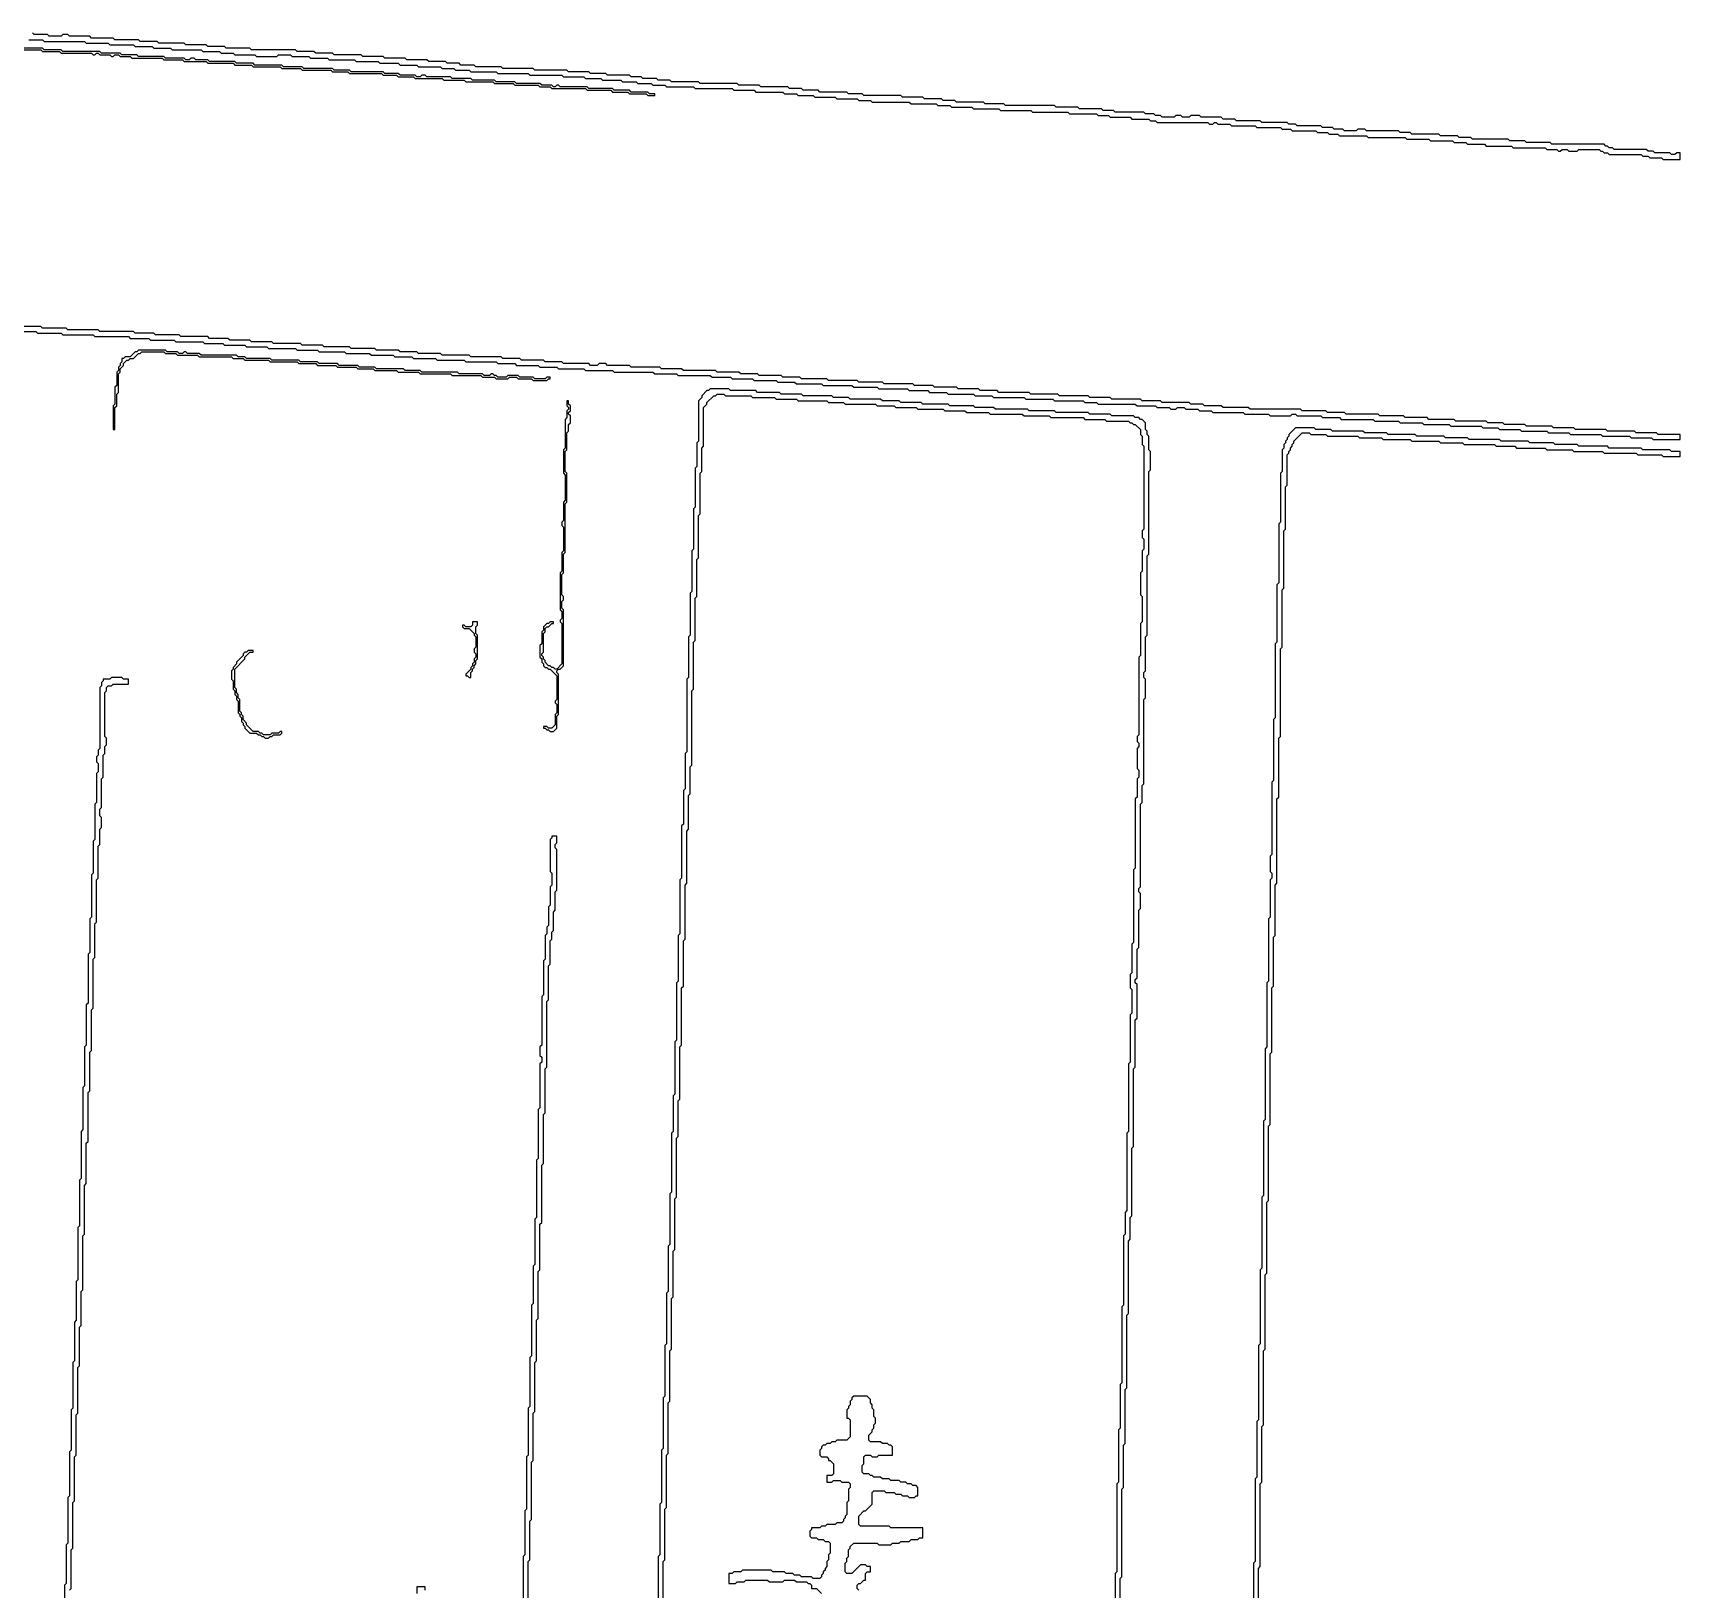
# Model space of a CAD drawing. Header units: metres. Extents: x 0 to 100, y 0 to 128.
# Drawn here: x 75.56 to 99.98, y 31.22 to 54.28 of the extents above; entities that cross this region are included whole.
import ezdxf

# ---------------------------------------------------------------- set-up
doc = ezdxf.new("R2010")
doc.units = ezdxf.units.M

msp = doc.modelspace()

# ---------------------------------------------------------------- linework, layer by layer
for points in [[(75.5, 54.175), (75.7, 54.175), (75.725, 54.15), (76.325, 54.15), (76.35, 54.125), (76.675, 54.125), (76.7, 54.1), (77.05, 54.1), (77.075, 54.075), (77.325, 54.075), (77.35, 54.05), (77.6, 54.05), (77.625, 54.025), (78.05, 54.025), (78.075, 54), (78.325, 54), (78.35, 53.975), (78.525, 53.975), (78.55, 53.95), (78.85, 53.95), (78.875, 53.925), (79.175, 53.925), (79.2, 53.95), (79.375, 53.95), (79.4, 53.925), (79.65, 53.925), (79.675, 53.9), (79.925, 53.9), (79.95, 53.875), (80.325, 53.875), (80.35, 53.85), (80.675, 53.85), (80.7, 53.825), (80.975, 53.825), (81, 53.8), (81.25, 53.8), (81.275, 53.775), (81.6, 53.775), (81.625, 53.75), (81.8, 53.75), (81.825, 53.725), (82.025, 53.725), (82.05, 53.7), (82.425, 53.7), (82.45, 53.675), (82.9, 53.675), (82.925, 53.65), (83.4, 53.65), (83.425, 53.625), (83.725, 53.625), (83.75, 53.6), (83.975, 53.6), (84, 53.575), (84.275, 53.575), (84.3, 53.55), (84.5, 53.55), (84.525, 53.525), (84.725, 53.525), (84.75, 53.5), (84.925, 53.5), (84.95, 53.475), (85.35, 53.475), (85.375, 53.45), (85.925, 53.45), (85.95, 53.425), (86.25, 53.425), (86.275, 53.4), (86.675, 53.4), (86.7, 53.375), (86.875, 53.375), (86.9, 53.35), (87.125, 53.35), (87.15, 53.325), (87.45, 53.325), (87.475, 53.3), (87.775, 53.3), (87.8, 53.275), (87.975, 53.275), (88, 53.25), (88.55, 53.25), (88.575, 53.225), (88.95, 53.225), (88.975, 53.2), (89.15, 53.2), (89.175, 53.175), (89.475, 53.175), (89.5, 53.15), (89.875, 53.15), (89.9, 53.125), (90.35, 53.125), (90.375, 53.1), (90.9, 53.1), (90.925, 53.075), (91.325, 53.075), (91.35, 53.05), (91.5, 53.05), (91.525, 53.025), (91.825, 53.025), (91.85, 53), (92.1, 53), (92.125, 52.975), (92.2, 52.975), (92.225, 52.95), (92.975, 52.95), (93, 52.925), (93.05, 52.925), (93.075, 52.95), (93.1, 52.95), (93.125, 52.925), (93.3, 52.925), (93.325, 52.9), (93.675, 52.9), (93.7, 52.875), (94.05, 52.875), (94.075, 52.85), (94.2, 52.85), (94.225, 52.825), (94.575, 52.825), (94.6, 52.8), (94.75, 52.8), (94.775, 52.775), (94.9, 52.775), (94.925, 52.75), (95.325, 52.75), (95.35, 52.725), (95.9, 52.725), (95.925, 52.7), (96.25, 52.7), (96.275, 52.675), (96.6, 52.675), (96.625, 52.65), (96.8, 52.65), (96.825, 52.625), (97.075, 52.625), (97.1, 52.6), (97.475, 52.6), (97.5, 52.575), (97.975, 52.575), (98, 52.55), (98.15, 52.55), (98.175, 52.525), (98.2, 52.525), (98.225, 52.55), (98.3, 52.55), (98.325, 52.525), (98.45, 52.525), (98.475, 52.55), (98.775, 52.55), (98.8, 52.525), (98.825, 52.525), (98.85, 52.5), (98.9, 52.5), (98.925, 52.475), (99.4, 52.475), (99.425, 52.45), (99.5, 52.45), (99.525, 52.425), (99.7, 52.425), (99.725, 52.4), (99.975, 52.4), (99.975, 52.5), (99.925, 52.5), (99.9, 52.475), (99.85, 52.475), (99.825, 52.5), (99.6, 52.5), (99.575, 52.525), (99.5, 52.525), (99.475, 52.55), (99, 52.55), (98.975, 52.575), (98.925, 52.575), (98.9, 52.6), (98.875, 52.6), (98.85, 52.625), (98.075, 52.625), (98.05, 52.65), (97.7, 52.65), (97.675, 52.675), (97.45, 52.675), (97.425, 52.7), (96.9, 52.7), (96.875, 52.725), (96.7, 52.725), (96.675, 52.75), (96.425, 52.75), (96.4, 52.775), (96, 52.775), (95.975, 52.8), (95.825, 52.8), (95.8, 52.825), (95.325, 52.825), (95.3, 52.85), (95.2, 52.85), (95.175, 52.825), (95, 52.825), (94.975, 52.85), (94.85, 52.85), (94.825, 52.875), (94.675, 52.875), (94.65, 52.9), (94.3, 52.9), (94.275, 52.925), (94.175, 52.925), (94.15, 52.95), (93.775, 52.95), (93.75, 52.975), (93.4, 52.975), (93.375, 53), (93.2, 53), (93.175, 53.025), (92.875, 53.025), (92.85, 53.05), (92.725, 53.05), (92.7, 53.025), (92.6, 53.025), (92.575, 53.05), (92.5, 53.05), (92.475, 53.025), (92.3, 53.025), (92.275, 53.05), (92.2, 53.05), (92.175, 53.075), (92.05, 53.075), (92.025, 53.1), (91.6, 53.1), (91.575, 53.125), (91.425, 53.125), (91.4, 53.15), (91.075, 53.15), (91.05, 53.175), (90.725, 53.175), (90.7, 53.2), (89.975, 53.2), (89.95, 53.225), (89.675, 53.225), (89.65, 53.25), (89.25, 53.25), (89.225, 53.275), (89.05, 53.275), (89.025, 53.3), (88.775, 53.3), (88.75, 53.325), (88.45, 53.325), (88.425, 53.35), (87.875, 53.35), (87.85, 53.375), (87.65, 53.375), (87.625, 53.4), (87.225, 53.4), (87.2, 53.425), (86.975, 53.425), (86.95, 53.45), (86.775, 53.45), (86.75, 53.475), (86.35, 53.475), (86.325, 53.5), (86.025, 53.5), (86, 53.525), (85.45, 53.525), (85.425, 53.55), (85.025, 53.55), (85, 53.575), (84.825, 53.575), (84.8, 53.6), (84.6, 53.6), (84.575, 53.625), (84.425, 53.625), (84.4, 53.65), (84.075, 53.65), (84.05, 53.675), (83.825, 53.675), (83.8, 53.7), (83.5, 53.7), (83.475, 53.725), (83, 53.725), (82.975, 53.75), (82.525, 53.75), (82.5, 53.775), (82.125, 53.775), (82.1, 53.8), (81.9, 53.8), (81.875, 53.825), (81.7, 53.825), (81.675, 53.85), (81.425, 53.85), (81.4, 53.875), (81.1, 53.875), (81.075, 53.9), (80.775, 53.9), (80.75, 53.925), (80.45, 53.925), (80.425, 53.95), (80.025, 53.95), (80, 53.975), (79.75, 53.975), (79.725, 54), (79.475, 54), (79.45, 54.025), (78.8, 54.025), (78.775, 54.05), (78.425, 54.05), (78.4, 54.075), (78.15, 54.075), (78.125, 54.1), (77.825, 54.1), (77.8, 54.125), (77.425, 54.125), (77.4, 54.15), (77.15, 54.15), (77.125, 54.175), (76.775, 54.175), (76.75, 54.2), (76.425, 54.2), (76.4, 54.225), (76.1, 54.225), (76.075, 54.25), (76, 54.25), (75.975, 54.225), (75.8, 54.225), (75.775, 54.25), (75.575, 54.25), (75.55, 54.275)], [(75.25, 54.025), (75.675, 54.025), (75.7, 54), (75.95, 54), (75.975, 53.975), (76.425, 53.975), (76.45, 53.95), (76.475, 53.95), (76.5, 53.975), (76.525, 53.975), (76.55, 53.95), (76.7, 53.95), (76.725, 53.925), (76.75, 53.925), (76.775, 53.95), (76.825, 53.95), (76.85, 53.925), (77, 53.925), (77.025, 53.9), (77.475, 53.9), (77.5, 53.875), (77.775, 53.875), (77.8, 53.85), (78.125, 53.85), (78.15, 53.825), (78.525, 53.825), (78.55, 53.8), (78.8, 53.8), (78.825, 53.775), (79.225, 53.775), (79.25, 53.75), (79.525, 53.75), (79.55, 53.725), (79.975, 53.725), (80, 53.7), (80.225, 53.7), (80.25, 53.675), (80.725, 53.675), (80.75, 53.65), (80.95, 53.65), (80.975, 53.625), (81.2, 53.625), (81.225, 53.6), (81.625, 53.6), (81.65, 53.575), (81.95, 53.575), (81.975, 53.55), (82.375, 53.55), (82.4, 53.525), (82.675, 53.525), (82.7, 53.5), (83.05, 53.5), (83.075, 53.475), (83.225, 53.475), (83.25, 53.45), (83.75, 53.45), (83.775, 53.425), (84.125, 53.425), (84.15, 53.4), (84.375, 53.4), (84.4, 53.375), (84.65, 53.375), (84.675, 53.35), (84.775, 53.35), (84.775, 53.375), (84.7, 53.375), (84.675, 53.4), (84.425, 53.4), (84.4, 53.425), (84.175, 53.425), (84.15, 53.45), (83.8, 53.45), (83.775, 53.475), (83.375, 53.475), (83.35, 53.5), (83.325, 53.5), (83.3, 53.475), (83.275, 53.475), (83.25, 53.5), (83.1, 53.5), (83.075, 53.525), (82.725, 53.525), (82.7, 53.55), (82.425, 53.55), (82.4, 53.575), (82.075, 53.575), (82.05, 53.6), (81.775, 53.6), (81.75, 53.625), (81.4, 53.625), (81.375, 53.65), (81.325, 53.65), (81.3, 53.625), (81.25, 53.625), (81.225, 53.65), (81, 53.65), (80.975, 53.675), (80.775, 53.675), (80.75, 53.7), (80.275, 53.7), (80.25, 53.725), (80.025, 53.725), (80, 53.75), (79.575, 53.75), (79.55, 53.775), (79.275, 53.775), (79.25, 53.8), (78.85, 53.8), (78.825, 53.825), (78.575, 53.825), (78.55, 53.85), (78.175, 53.85), (78.15, 53.875), (77.975, 53.875), (77.95, 53.9), (77.9, 53.9), (77.875, 53.875), (77.825, 53.875), (77.8, 53.9), (77.525, 53.9), (77.5, 53.925), (77.125, 53.925), (77.1, 53.95), (76.875, 53.95), (76.85, 53.975), (76.575, 53.975), (76.55, 54), (76, 54), (75.975, 54.025), (75.725, 54.025), (75.7, 54.05), (75.35, 54.05)], [(75.2, 49.85), (75.6, 49.85), (75.625, 49.825), (75.975, 49.825), (76, 49.8), (76.45, 49.8), (76.475, 49.775), (76.975, 49.775), (77, 49.75), (77.275, 49.75), (77.3, 49.725), (77.65, 49.725), (77.675, 49.7), (78.075, 49.7), (78.1, 49.675), (78.375, 49.675), (78.4, 49.65), (78.7, 49.65), (78.725, 49.625), (79.025, 49.625), (79.05, 49.6), (79.45, 49.6), (79.475, 49.575), (79.775, 49.575), (79.8, 49.55), (80.175, 49.55), (80.2, 49.525), (80.55, 49.525), (80.575, 49.5), (80.9, 49.5), (80.925, 49.475), (81.175, 49.475), (81.2, 49.45), (81.525, 49.45), (81.55, 49.425), (81.95, 49.425), (81.975, 49.4), (82.425, 49.4), (82.45, 49.375), (82.7, 49.375), (82.725, 49.35), (83.05, 49.35), (83.075, 49.325), (83.325, 49.325), (83.35, 49.3), (83.725, 49.3), (83.75, 49.275), (84.15, 49.275), (84.175, 49.25), (84.75, 49.25), (84.775, 49.225), (85.1, 49.225), (85.125, 49.2), (85.6, 49.2), (85.625, 49.175), (85.9, 49.175), (85.925, 49.15), (86.225, 49.15), (86.25, 49.125), (86.575, 49.125), (86.6, 49.1), (86.85, 49.1), (86.875, 49.075), (87.25, 49.075), (87.275, 49.05), (87.7, 49.05), (87.725, 49.025), (88.075, 49.025), (88.1, 49), (88.525, 49), (88.55, 48.975), (88.825, 48.975), (88.85, 48.95), (89.1, 48.95), (89.125, 48.925), (89.5, 48.925), (89.525, 48.9), (89.775, 48.9), (89.8, 48.875), (90.25, 48.875), (90.275, 48.85), (90.675, 48.85), (90.7, 48.825), (91.125, 48.825), (91.15, 48.8), (91.325, 48.8), (91.35, 48.775), (91.9, 48.775), (91.925, 48.75), (92.2, 48.75), (92.225, 48.725), (92.4, 48.725), (92.425, 48.7), (92.5, 48.7), (92.525, 48.725), (92.625, 48.725), (92.65, 48.7), (92.825, 48.7), (92.85, 48.675), (93.025, 48.675), (93.05, 48.65), (93.5, 48.65), (93.525, 48.625), (93.875, 48.625), (93.9, 48.6), (94.2, 48.6), (94.225, 48.625), (94.275, 48.625), (94.3, 48.6), (94.65, 48.6), (94.675, 48.575), (94.925, 48.575), (94.95, 48.55), (95.425, 48.55), (95.45, 48.525), (95.8, 48.525), (95.825, 48.5), (96.15, 48.5), (96.175, 48.475), (96.55, 48.475), (96.575, 48.45), (97.025, 48.45), (97.05, 48.425), (97.275, 48.425), (97.3, 48.4), (97.6, 48.4), (97.625, 48.375), (98, 48.375), (98.025, 48.35), (98.325, 48.35), (98.35, 48.325), (98.8, 48.325), (98.825, 48.3), (99.225, 48.3), (99.25, 48.275), (99.55, 48.275), (99.575, 48.25), (99.975, 48.25), (99.975, 48.325), (99.65, 48.325), (99.625, 48.35), (99.325, 48.35), (99.3, 48.375), (98.9, 48.375), (98.875, 48.4), (98.425, 48.4), (98.4, 48.425), (98.1, 48.425), (98.075, 48.45), (97.7, 48.45), (97.675, 48.475), (97.375, 48.475), (97.35, 48.5), (97.125, 48.5), (97.1, 48.525), (96.65, 48.525), (96.625, 48.55), (96.25, 48.55), (96.225, 48.575), (95.9, 48.575), (95.875, 48.6), (95.525, 48.6), (95.5, 48.625), (95.025, 48.625), (95, 48.65), (94.75, 48.65), (94.725, 48.675), (94.375, 48.675), (94.35, 48.7), (93.6, 48.7), (93.575, 48.725), (93.2, 48.725), (93.175, 48.75), (92.925, 48.75), (92.9, 48.775), (92.725, 48.775), (92.7, 48.8), (92.3, 48.8), (92.275, 48.825), (92, 48.825), (91.975, 48.85), (91.55, 48.85), (91.525, 48.875), (91.225, 48.875), (91.2, 48.9), (90.775, 48.9), (90.75, 48.925), (90.35, 48.925), (90.325, 48.95), (89.875, 48.95), (89.85, 48.975), (89.6, 48.975), (89.575, 49), (89.275, 49), (89.25, 49.025), (88.925, 49.025), (88.9, 49.05), (88.625, 49.05), (88.6, 49.075), (88.175, 49.075), (88.15, 49.1), (87.8, 49.1), (87.775, 49.125), (87.35, 49.125), (87.325, 49.15), (86.95, 49.15), (86.925, 49.175), (86.675, 49.175), (86.65, 49.2), (86.325, 49.2), (86.3, 49.225), (86.05, 49.225), (86.025, 49.25), (85.7, 49.25), (85.675, 49.275), (85.2, 49.275), (85.175, 49.3), (84.875, 49.3), (84.85, 49.325), (84.425, 49.325), (84.4, 49.35), (84.075, 49.35), (84.05, 49.375), (83.95, 49.375), (83.925, 49.35), (83.825, 49.35), (83.8, 49.375), (83.425, 49.375), (83.4, 49.4), (83.15, 49.4), (83.125, 49.425), (82.8, 49.425), (82.775, 49.45), (82.525, 49.45), (82.5, 49.475), (82.05, 49.475), (82.025, 49.5), (81.625, 49.5), (81.6, 49.525), (81.275, 49.525), (81.25, 49.55), (81, 49.55), (80.975, 49.575), (80.65, 49.575), (80.625, 49.6), (80.275, 49.6), (80.25, 49.625), (79.875, 49.625), (79.85, 49.65), (79.55, 49.65), (79.525, 49.675), (79.125, 49.675), (79.1, 49.7), (78.8, 49.7), (78.775, 49.725), (78.475, 49.725), (78.45, 49.75), (78.175, 49.75), (78.15, 49.775), (77.75, 49.775), (77.725, 49.8), (77.375, 49.8), (77.35, 49.825), (77.075, 49.825), (77.05, 49.85), (76.55, 49.85), (76.525, 49.875), (76.075, 49.875), (76.05, 49.9), (75.7, 49.9), (75.675, 49.925), (75.275, 49.925)], [(91.675, 30.75), (91.675, 31.375), (91.7, 31.4), (91.7, 32.7), (91.725, 32.725), (91.725, 33.35), (91.75, 33.375), (91.75, 34.175), (91.775, 34.2), (91.775, 35.275), (91.8, 35.3), (91.8, 36.375), (91.825, 36.4), (91.825, 36.725), (91.85, 36.75), (91.85, 37.75), (91.875, 37.775), (91.875, 38.925), (91.9, 38.95), (91.9, 39.65), (91.925, 39.675), (91.925, 40.175), (91.9, 40.2), (91.9, 40.25), (91.925, 40.275), (91.925, 40.7), (91.95, 40.725), (91.95, 41.275), (91.975, 41.3), (91.975, 41.525), (91.95, 41.55), (91.95, 41.6), (91.975, 41.625), (91.975, 42.85), (92, 42.875), (92, 43.125), (92.025, 43.15), (92.025, 44.4), (92.05, 44.425), (92.05, 44.7), (92.025, 44.725), (92.025, 44.8), (92.05, 44.825), (92.05, 45.325), (92.075, 45.35), (92.075, 46.525), (92.1, 46.55), (92.1, 47.775), (92.125, 47.8), (92.125, 48.075), (92.1, 48.1), (92.1, 48.3), (92.075, 48.325), (92.075, 48.375), (92.05, 48.4), (92.05, 48.5), (92, 48.55), (91.975, 48.55), (91.95, 48.575), (91.9, 48.575), (91.875, 48.6), (91.55, 48.6), (91.525, 48.625), (91.225, 48.625), (91.2, 48.65), (90.725, 48.65), (90.7, 48.675), (90.325, 48.675), (90.3, 48.7), (89.825, 48.7), (89.8, 48.725), (89.525, 48.725), (89.5, 48.75), (89.15, 48.75), (89.125, 48.775), (88.75, 48.775), (88.725, 48.8), (88.425, 48.8), (88.4, 48.825), (88.15, 48.825), (88.125, 48.85), (87.675, 48.85), (87.65, 48.875), (87.425, 48.875), (87.4, 48.9), (86.975, 48.9), (86.95, 48.925), (86.65, 48.925), (86.625, 48.95), (86.3, 48.95), (86.275, 48.975), (85.9, 48.975), (85.875, 49), (85.6, 49), (85.575, 48.975), (85.55, 48.975), (85.475, 48.9), (85.475, 48.875), (85.425, 48.825), (85.425, 48.225), (85.4, 48.2), (85.4, 47.85), (85.375, 47.825), (85.375, 47.25), (85.35, 47.225), (85.35, 46.625), (85.325, 46.6), (85.325, 46), (85.3, 45.975), (85.3, 45.35), (85.275, 45.325), (85.275, 44.725), (85.25, 44.7), (85.25, 43.625), (85.225, 43.6), (85.225, 43.075), (85.2, 43.05), (85.2, 42.55), (85.175, 42.525), (85.175, 41.75), (85.15, 41.725), (85.15, 40.925), (85.125, 40.9), (85.125, 40.225), (85.1, 40.2), (85.1, 39.35), (85.075, 39.325), (85.075, 38.55), (85.05, 38.525), (85.05, 38), (85.025, 37.975), (85.025, 37.1), (85, 37.075), (85, 36.325), (84.975, 36.3), (84.975, 35.625), (84.95, 35.6), (84.95, 34.85), (84.925, 34.825), (84.925, 34.075), (84.9, 34.05), (84.9, 33.3), (84.875, 33.275), (84.875, 32.5), (84.85, 32.475), (84.85, 31.725), (84.825, 31.7), (84.825, 30.75)], [(84.9, 30.675), (84.9, 31.625), (84.925, 31.65), (84.925, 32.4), (84.95, 32.425), (84.95, 33.2), (84.975, 33.225), (84.975, 33.975), (85, 34), (85, 34.75), (85.025, 34.775), (85.025, 35.525), (85.05, 35.55), (85.05, 36.225), (85.075, 36.25), (85.075, 37), (85.1, 37.025), (85.1, 37.9), (85.125, 37.925), (85.125, 38.45), (85.15, 38.475), (85.15, 39.25), (85.175, 39.275), (85.175, 40.125), (85.2, 40.15), (85.2, 40.825), (85.225, 40.85), (85.225, 41.65), (85.25, 41.675), (85.25, 42.45), (85.275, 42.475), (85.275, 42.975), (85.3, 43), (85.3, 43.4), (85.325, 43.425), (85.325, 44.525), (85.35, 44.55), (85.35, 45.25), (85.375, 45.275), (85.375, 45.9), (85.4, 45.925), (85.4, 46.475), (85.425, 46.5), (85.425, 47.125), (85.45, 47.15), (85.45, 47.75), (85.475, 47.775), (85.475, 48.125), (85.5, 48.15), (85.5, 48.725), (85.55, 48.775), (85.55, 48.8), (85.65, 48.9), (85.675, 48.9), (85.7, 48.925), (85.8, 48.925), (85.825, 48.9), (86.2, 48.9), (86.225, 48.875), (86.55, 48.875), (86.575, 48.85), (86.875, 48.85), (86.9, 48.825), (87.325, 48.825), (87.35, 48.8), (87.575, 48.8), (87.6, 48.775), (88.05, 48.775), (88.075, 48.75), (88.325, 48.75), (88.35, 48.725), (88.65, 48.725), (88.675, 48.7), (89.05, 48.7), (89.075, 48.675), (89.375, 48.675), (89.4, 48.65), (89.725, 48.65), (89.75, 48.625), (90.225, 48.625), (90.25, 48.6), (90.625, 48.6), (90.65, 48.575), (91.125, 48.575), (91.15, 48.55), (91.45, 48.55), (91.475, 48.525), (91.8, 48.525), (91.825, 48.5), (91.85, 48.5), (91.875, 48.475), (91.9, 48.475), (91.975, 48.4), (91.975, 48.325), (92, 48.3), (92, 48.175), (92.025, 48.15), (92.025, 46.925), (92, 46.9), (92, 46.8), (92.025, 46.775), (92.025, 46.625), (92, 46.6), (92, 46.3), (91.975, 46.275), (91.975, 45.95), (92, 45.925), (92, 45.55), (91.975, 45.525), (91.975, 45.05), (91.95, 45.025), (91.95, 43.875), (91.925, 43.85), (91.925, 43.775), (91.95, 43.75), (91.95, 43.7), (91.925, 43.675), (91.925, 43.375), (91.95, 43.35), (91.95, 43.25), (91.925, 43.225), (91.925, 42.95), (91.9, 42.925), (91.9, 41.9), (91.875, 41.875), (91.875, 40.8), (91.85, 40.775), (91.85, 40.35), (91.825, 40.325), (91.825, 40.125), (91.85, 40.1), (91.85, 39.75), (91.825, 39.725), (91.825, 39.025), (91.8, 39), (91.8, 38), (91.775, 37.975), (91.775, 36.825), (91.75, 36.8), (91.75, 36.475), (91.725, 36.45), (91.725, 35.425), (91.7, 35.4), (91.7, 34.275), (91.675, 34.25), (91.675, 33.6), (91.65, 33.575), (91.65, 32.8), (91.625, 32.775), (91.625, 31.475), (91.6, 31.45), (91.6, 30.975)], [(93.725, 30.75), (93.725, 31.525), (93.75, 31.55), (93.75, 32.775), (93.775, 32.8), (93.775, 33.625), (93.8, 33.65), (93.8, 34.75), (93.825, 34.775), (93.825, 35.875), (93.85, 35.9), (93.85, 36.95), (93.875, 36.975), (93.875, 38.075), (93.9, 38.1), (93.9, 39.15), (93.925, 39.175), (93.925, 40.125), (93.95, 40.15), (93.95, 40.875), (93.975, 40.9), (93.975, 41.65), (94, 41.675), (94, 42.925), (94.025, 42.95), (94.025, 43.825), (94.05, 43.85), (94.05, 45.15), (94.075, 45.175), (94.075, 46.025), (94.1, 46.05), (94.1, 46.9), (94.125, 46.925), (94.125, 47.55), (94.15, 47.575), (94.15, 48.025), (94.175, 48.05), (94.175, 48.075), (94.2, 48.1), (94.2, 48.125), (94.225, 48.15), (94.225, 48.175), (94.25, 48.2), (94.25, 48.225), (94.375, 48.35), (94.475, 48.35), (94.5, 48.325), (94.725, 48.325), (94.75, 48.3), (95.2, 48.3), (95.225, 48.275), (95.55, 48.275), (95.575, 48.25), (95.975, 48.25), (96, 48.225), (96.4, 48.225), (96.425, 48.2), (96.75, 48.2), (96.775, 48.175), (97.225, 48.175), (97.25, 48.15), (97.525, 48.15), (97.55, 48.125), (97.975, 48.125), (98, 48.1), (98.375, 48.1), (98.4, 48.075), (98.825, 48.075), (98.85, 48.05), (99.325, 48.05), (99.35, 48.025), (99.7, 48.025), (99.725, 48), (99.975, 48), (99.975, 48.075), (99.85, 48.075), (99.825, 48.1), (99.425, 48.1), (99.4, 48.125), (98.925, 48.125), (98.9, 48.15), (98.475, 48.15), (98.45, 48.175), (98.125, 48.175), (98.1, 48.2), (97.75, 48.2), (97.725, 48.225), (97.325, 48.225), (97.3, 48.25), (96.85, 48.25), (96.825, 48.275), (96.5, 48.275), (96.475, 48.3), (96.075, 48.3), (96.05, 48.325), (95.65, 48.325), (95.625, 48.35), (95.3, 48.35), (95.275, 48.375), (94.825, 48.375), (94.8, 48.4), (94.575, 48.4), (94.55, 48.425), (94.275, 48.425), (94.175, 48.325), (94.175, 48.3), (94.15, 48.275), (94.15, 48.25), (94.125, 48.225), (94.125, 48.2), (94.1, 48.175), (94.1, 48.125), (94.075, 48.1), (94.075, 47.775), (94.05, 47.75), (94.05, 47.025), (94.025, 47), (94.025, 46.125), (94, 46.1), (94, 45.25), (93.975, 45.225), (93.975, 44.125), (93.95, 44.1), (93.95, 43.2), (93.925, 43.175), (93.925, 42.1), (93.9, 42.075), (93.9, 41.85), (93.925, 41.825), (93.925, 41.75), (93.9, 41.725), (93.9, 41.175), (93.875, 41.15), (93.875, 40.225), (93.85, 40.2), (93.85, 39.25), (93.825, 39.225), (93.825, 38.175), (93.8, 38.15), (93.8, 37.05), (93.775, 37.025), (93.775, 35.975), (93.75, 35.95), (93.75, 34.85), (93.725, 34.825), (93.725, 33.725), (93.7, 33.7), (93.7, 32.875), (93.675, 32.85), (93.675, 31.625), (93.65, 31.6), (93.65, 30.825)], [(76.1, 31.2), (76.125, 31.225), (76.125, 31.8), (76.15, 31.825), (76.15, 32.5), (76.175, 32.525), (76.175, 33.175), (76.2, 33.2), (76.2, 33.8), (76.225, 33.825), (76.225, 34.5), (76.25, 34.525), (76.25, 35.1), (76.275, 35.125), (76.275, 35.625), (76.3, 35.65), (76.3, 36.45), (76.325, 36.475), (76.325, 37.2), (76.35, 37.225), (76.35, 37.825), (76.375, 37.85), (76.375, 38.575), (76.4, 38.6), (76.4, 39.175), (76.425, 39.2), (76.425, 39.8), (76.45, 39.825), (76.45, 40.55), (76.475, 40.575), (76.475, 41.075), (76.5, 41.1), (76.5, 41.725), (76.525, 41.75), (76.525, 42.225), (76.55, 42.25), (76.55, 42.475), (76.575, 42.5), (76.575, 42.65), (76.55, 42.675), (76.55, 42.775), (76.575, 42.8), (76.575, 43.225), (76.6, 43.25), (76.6, 43.575), (76.625, 43.6), (76.625, 43.7), (76.65, 43.725), (76.65, 43.825), (76.625, 43.85), (76.625, 44.5), (76.65, 44.525), (76.65, 44.575), (76.675, 44.6), (76.725, 44.6), (76.75, 44.625), (76.975, 44.625), (76.975, 44.7), (76.9, 44.7), (76.875, 44.725), (76.725, 44.725), (76.7, 44.7), (76.6, 44.7), (76.6, 44.675), (76.575, 44.65), (76.575, 44.6), (76.55, 44.575), (76.55, 43.675), (76.525, 43.65), (76.525, 43.575), (76.5, 43.55), (76.5, 43.475), (76.525, 43.45), (76.525, 43.325), (76.5, 43.3), (76.5, 42.875), (76.475, 42.85), (76.475, 42.325), (76.45, 42.3), (76.45, 41.825), (76.425, 41.8), (76.425, 41.175), (76.4, 41.15), (76.4, 40.65), (76.375, 40.625), (76.375, 39.9), (76.35, 39.875), (76.35, 39.275), (76.325, 39.25), (76.325, 38.675), (76.3, 38.65), (76.3, 38.025), (76.275, 38), (76.275, 37.3), (76.25, 37.275), (76.25, 36.6), (76.225, 36.575), (76.225, 35.8), (76.2, 35.775), (76.2, 35.2), (76.175, 35.175), (76.175, 34.6), (76.15, 34.575), (76.15, 33.9), (76.125, 33.875), (76.125, 33.275), (76.1, 33.25), (76.1, 32.6), (76.075, 32.575), (76.075, 31.9), (76.05, 31.875), (76.05, 31.3), (76.025, 31.275), (76.025, 30.525)], [(82.9, 30.725), (82.9, 31.625), (82.925, 31.65), (82.925, 32.225), (82.95, 32.25), (82.95, 33.1), (82.975, 33.125), (82.975, 33.825), (83, 33.85), (83, 34.575), (83.025, 34.6), (83.025, 35.2), (83.05, 35.225), (83.05, 35.925), (83.075, 35.95), (83.075, 36.625), (83.1, 36.65), (83.1, 37.5), (83.125, 37.525), (83.125, 38.25), (83.15, 38.275), (83.15, 38.925), (83.175, 38.95), (83.175, 39.925), (83.2, 39.95), (83.2, 40.45), (83.225, 40.475), (83.225, 40.825), (83.25, 40.85), (83.25, 40.95), (83.275, 40.975), (83.275, 41.25), (83.3, 41.275), (83.3, 41.55), (83.325, 41.575), (83.325, 42.175), (83.3, 42.2), (83.3, 42.25), (83.325, 42.275), (83.325, 42.375), (83.25, 42.375), (83.25, 42.35), (83.225, 42.325), (83.225, 41.85), (83.25, 41.825), (83.25, 41.65), (83.225, 41.625), (83.225, 41.35), (83.2, 41.325), (83.2, 41.05), (83.175, 41.025), (83.175, 40.925), (83.15, 40.9), (83.15, 40.55), (83.125, 40.525), (83.125, 40.025), (83.1, 40), (83.1, 39.275), (83.075, 39.25), (83.075, 39.125), (83.1, 39.1), (83.1, 39.025), (83.075, 39), (83.075, 38.35), (83.05, 38.325), (83.05, 37.6), (83.025, 37.575), (83.025, 36.725), (83, 36.7), (83, 36.025), (82.975, 36), (82.975, 35.45), (82.95, 35.425), (82.95, 34.675), (82.925, 34.65), (82.925, 33.925), (82.9, 33.9), (82.9, 33.2), (82.875, 33.175), (82.875, 32.4), (82.85, 32.375), (82.85, 31.725), (82.825, 31.7), (82.825, 30.8)], [(87.8, 31.2), (87.775, 31.225), (87.775, 31.275), (87.8, 31.3), (87.825, 31.3), (87.875, 31.35), (87.9, 31.35), (87.9, 31.45), (87.925, 31.475), (87.975, 31.475), (87.975, 31.55), (87.925, 31.55), (87.9, 31.575), (87.825, 31.575), (87.7, 31.45), (87.625, 31.45), (87.6, 31.475), (87.6, 31.6), (87.625, 31.625), (87.625, 31.675), (87.65, 31.7), (87.65, 31.8), (87.675, 31.825), (87.675, 31.85), (87.725, 31.9), (88.075, 31.9), (88.1, 31.875), (88.275, 31.875), (88.3, 31.9), (88.4, 31.9), (88.425, 31.925), (88.55, 31.925), (88.575, 31.95), (88.675, 31.95), (88.7, 31.975), (88.75, 31.975), (88.75, 32.125), (88.275, 32.125), (88.25, 32.15), (87.825, 32.15), (87.8, 32.175), (87.8, 32.3), (87.875, 32.375), (87.9, 32.375), (88, 32.475), (88, 32.65), (88.025, 32.675), (88.175, 32.675), (88.2, 32.65), (88.325, 32.65), (88.35, 32.625), (88.425, 32.625), (88.45, 32.6), (88.525, 32.6), (88.55, 32.575), (88.625, 32.575), (88.65, 32.6), (88.675, 32.6), (88.675, 32.725), (88.65, 32.75), (88.6, 32.75), (88.575, 32.775), (88.525, 32.775), (88.5, 32.8), (88.425, 32.8), (88.4, 32.825), (88.275, 32.825), (88.25, 32.85), (88.15, 32.85), (88.125, 32.875), (88.025, 32.875), (88, 32.9), (87.975, 32.9), (87.95, 32.925), (87.875, 32.925), (87.85, 32.95), (87.85, 33.05), (87.875, 33.075), (87.875, 33.175), (87.9, 33.2), (87.975, 33.2), (88, 33.175), (88.075, 33.175), (88.1, 33.2), (88.3, 33.2), (88.3, 33.325), (88.275, 33.35), (88.25, 33.35), (88.225, 33.375), (88.15, 33.375), (88.125, 33.4), (87.975, 33.4), (87.95, 33.425), (87.95, 33.5), (88, 33.55), (88, 33.575), (88.025, 33.6), (88.025, 33.65), (88.05, 33.675), (88.05, 33.75), (88.025, 33.775), (88.025, 33.875), (88, 33.9), (88, 33.95), (87.975, 33.975), (87.975, 34.025), (87.925, 34.075), (87.725, 34.075), (87.7, 34.05), (87.7, 34.025), (87.675, 34), (87.675, 33.95), (87.65, 33.925), (87.65, 33.9), (87.625, 33.875), (87.625, 33.75), (87.65, 33.75), (87.675, 33.725), (87.675, 33.475), (87.625, 33.425), (87.475, 33.425), (87.45, 33.4), (87.4, 33.4), (87.375, 33.375), (87.325, 33.375), (87.3, 33.35), (87.275, 33.35), (87.25, 33.325), (87.25, 33.3), (87.225, 33.275), (87.225, 33.2), (87.25, 33.175), (87.325, 33.175), (87.35, 33.15), (87.35, 33.125), (87.375, 33.125), (87.425, 33.075), (87.425, 32.925), (87.4, 32.9), (87.325, 32.9), (87.325, 32.8), (87.4, 32.8), (87.425, 32.825), (87.525, 32.825), (87.55, 32.8), (87.65, 32.8), (87.675, 32.775), (87.675, 32.725), (87.65, 32.7), (87.65, 32.525), (87.625, 32.5), (87.625, 32.325), (87.6, 32.3), (87.6, 32.275), (87.575, 32.25), (87.575, 32.225), (87.55, 32.2), (87.475, 32.2), (87.45, 32.175), (87.325, 32.175), (87.3, 32.15), (87.25, 32.15), (87.225, 32.125), (87.1, 32.125), (87.1, 32.1), (87.075, 32.075), (87.075, 32), (87.1, 31.975), (87.175, 31.975), (87.2, 31.95), (87.275, 31.95), (87.3, 31.925), (87.35, 31.925), (87.375, 31.9), (87.375, 31.75), (87.35, 31.725), (87.35, 31.65), (87.325, 31.625), (87.325, 31.55), (87.3, 31.525), (87.3, 31.5), (87.275, 31.475), (87.275, 31.45), (87.25, 31.425), (87.25, 31.4), (87.225, 31.375), (87.125, 31.375), (87.1, 31.4), (86.95, 31.4), (86.925, 31.425), (86.85, 31.425), (86.825, 31.45), (86.725, 31.45), (86.7, 31.475), (86.525, 31.475), (86.5, 31.5), (86.075, 31.5), (86.05, 31.475), (85.95, 31.475), (85.925, 31.45), (85.875, 31.45), (85.875, 31.3), (85.975, 31.3), (86, 31.325), (86.1, 31.325), (86.125, 31.35), (86.45, 31.35), (86.475, 31.325), (86.675, 31.325), (86.7, 31.35), (86.85, 31.35), (86.875, 31.325), (87.025, 31.325), (87.05, 31.3), (87.075, 31.3), (87.1, 31.275), (87.1, 31.225), (87.175, 31.225), (87.25, 31.15)], [(81.375, 31.2), (81.375, 31.25), (81.25, 31.25), (81.25, 31.15)]]:
    msp.add_lwpolyline(points)
for points in [[(77.125, 49.575), (77.1, 49.55), (77.075, 49.55), (77, 49.475), (76.925, 49.475), (76.9, 49.45), (76.875, 49.45), (76.875, 49.4), (76.85, 49.375), (76.85, 49.35), (76.825, 49.325), (76.825, 49.275), (76.8, 49.25), (76.8, 49.05), (76.775, 49.025), (76.775, 48.775), (76.75, 48.75), (76.75, 48.4), (76.775, 48.4), (76.775, 48.725), (76.8, 48.75), (76.8, 48.925), (76.825, 48.95), (76.825, 49.225), (76.85, 49.25), (76.85, 49.3), (76.9, 49.35), (76.9, 49.375), (76.95, 49.425), (76.975, 49.425), (77, 49.45), (77.05, 49.45), (77.125, 49.525), (77.15, 49.525), (77.175, 49.55), (77.5, 49.55), (77.525, 49.525), (77.675, 49.525), (77.7, 49.5), (78, 49.5), (78.025, 49.475), (78.5, 49.475), (78.525, 49.45), (78.675, 49.45), (78.7, 49.425), (79.05, 49.425), (79.075, 49.4), (79.475, 49.4), (79.5, 49.375), (79.75, 49.375), (79.775, 49.35), (80.05, 49.35), (80.075, 49.325), (80.35, 49.325), (80.375, 49.3), (80.6, 49.3), (80.625, 49.275), (80.95, 49.275), (80.975, 49.25), (81.275, 49.25), (81.3, 49.225), (81.75, 49.225), (81.775, 49.2), (82.2, 49.2), (82.225, 49.175), (82.4, 49.175), (82.425, 49.15), (82.6, 49.15), (82.625, 49.175), (82.725, 49.175), (82.75, 49.15), (82.95, 49.15), (82.975, 49.125), (83.175, 49.125), (83.2, 49.15), (83.225, 49.15), (83.225, 49.175), (83.175, 49.175), (83.15, 49.15), (83, 49.15), (82.975, 49.175), (82.775, 49.175), (82.75, 49.2), (82.6, 49.2), (82.575, 49.175), (82.45, 49.175), (82.425, 49.2), (82.4, 49.2), (82.375, 49.225), (82.35, 49.225), (82.325, 49.2), (82.25, 49.2), (82.225, 49.225), (81.875, 49.225), (81.85, 49.25), (81.325, 49.25), (81.3, 49.275), (81.075, 49.275), (81.05, 49.3), (80.65, 49.3), (80.625, 49.325), (80.4, 49.325), (80.375, 49.35), (80.1, 49.35), (80.075, 49.375), (79.8, 49.375), (79.775, 49.4), (79.525, 49.4), (79.5, 49.425), (79.1, 49.425), (79.075, 49.45), (78.725, 49.45), (78.7, 49.475), (78.6, 49.475), (78.575, 49.5), (78.05, 49.5), (78.025, 49.525), (77.85, 49.525), (77.825, 49.55), (77.8, 49.55), (77.775, 49.525), (77.725, 49.525), (77.7, 49.55), (77.55, 49.55), (77.525, 49.575)], [(83.475, 48.825), (83.475, 48.75), (83.5, 48.725), (83.5, 48.7), (83.475, 48.675), (83.475, 48.575), (83.45, 48.55), (83.45, 48.125), (83.425, 48.1), (83.425, 47.75), (83.45, 47.725), (83.45, 47.35), (83.425, 47.325), (83.425, 47.05), (83.4, 47.025), (83.4, 46.975), (83.425, 46.95), (83.425, 46.6), (83.4, 46.575), (83.4, 46.3), (83.375, 46.275), (83.375, 45.725), (83.4, 45.7), (83.4, 45.6), (83.375, 45.575), (83.375, 45.55), (83.4, 45.525), (83.4, 44.925), (83.325, 44.85), (83.3, 44.85), (83.275, 44.875), (83.25, 44.875), (83.225, 44.9), (83.2, 44.9), (83.15, 44.95), (83.15, 44.975), (83.125, 45), (83.125, 45.025), (83.1, 45.05), (83.1, 45.075), (83.125, 45.1), (83.125, 45.375), (83.15, 45.4), (83.15, 45.45), (83.175, 45.475), (83.2, 45.475), (83.25, 45.525), (83.275, 45.525), (83.275, 45.55), (83.225, 45.55), (83.2, 45.525), (83.175, 45.525), (83.125, 45.475), (83.125, 45.425), (83.1, 45.4), (83.1, 45.225), (83.075, 45.2), (83.075, 45.025), (83.1, 45), (83.1, 44.95), (83.125, 44.925), (83.125, 44.9), (83.15, 44.875), (83.175, 44.875), (83.2, 44.85), (83.225, 44.85), (83.325, 44.75), (83.325, 44.4), (83.3, 44.375), (83.3, 44.35), (83.325, 44.325), (83.325, 44.2), (83.3, 44.175), (83.3, 44.025), (83.25, 43.975), (83.2, 43.975), (83.175, 44), (83.125, 44), (83.125, 43.975), (83.15, 43.975), (83.175, 43.95), (83.2, 43.95), (83.225, 43.925), (83.275, 43.925), (83.325, 43.975), (83.325, 44.15), (83.35, 44.175), (83.35, 44.775), (83.325, 44.8), (83.325, 44.825), (83.35, 44.85), (83.375, 44.85), (83.425, 44.9), (83.425, 45.725), (83.4, 45.75), (83.4, 45.85), (83.425, 45.875), (83.425, 45.925), (83.4, 45.95), (83.4, 46.25), (83.425, 46.275), (83.425, 46.55), (83.45, 46.575), (83.45, 47.3), (83.475, 47.325), (83.475, 47.75), (83.45, 47.775), (83.45, 48.075), (83.475, 48.1), (83.475, 48.35), (83.5, 48.375), (83.5, 48.475), (83.525, 48.5), (83.525, 48.6), (83.5, 48.625), (83.5, 48.65), (83.525, 48.675), (83.525, 48.75), (83.5, 48.775), (83.5, 48.825)], [(82.075, 45.55), (82.075, 45.5), (82.05, 45.475), (81.975, 45.475), (81.95, 45.5), (81.925, 45.5), (81.925, 45.475), (81.95, 45.45), (82.025, 45.45), (82.1, 45.375), (82.1, 45.35), (82.125, 45.325), (82.125, 45.175), (82.1, 45.15), (82.1, 45.1), (82.125, 45.075), (82.125, 45.025), (82.1, 45), (82.1, 44.95), (82.075, 44.925), (82.075, 44.9), (82.05, 44.875), (82.05, 44.85), (81.975, 44.775), (81.975, 44.75), (82, 44.75), (82.025, 44.725), (82.05, 44.725), (82.05, 44.8), (82.075, 44.825), (82.075, 44.85), (82.1, 44.875), (82.1, 44.9), (82.125, 44.925), (82.125, 44.975), (82.15, 45), (82.15, 45.35), (82.125, 45.375), (82.125, 45.475), (82.15, 45.5), (82.15, 45.55)], [(78.75, 45.125), (78.725, 45.1), (78.7, 45.1), (78.675, 45.075), (78.675, 45.05), (78.575, 44.95), (78.575, 44.925), (78.525, 44.875), (78.525, 44.85), (78.5, 44.825), (78.5, 44.7), (78.525, 44.675), (78.525, 44.55), (78.55, 44.525), (78.55, 44.475), (78.575, 44.45), (78.575, 44.4), (78.6, 44.375), (78.6, 44.2), (78.625, 44.175), (78.625, 44.15), (78.65, 44.125), (78.65, 44.075), (78.675, 44.05), (78.675, 44.025), (78.7, 44), (78.7, 43.975), (78.775, 43.9), (78.875, 43.9), (78.9, 43.875), (78.925, 43.875), (78.95, 43.85), (78.975, 43.85), (79, 43.825), (79.05, 43.825), (79.075, 43.85), (79.1, 43.85), (79.125, 43.875), (79.225, 43.875), (79.25, 43.9), (79.25, 43.925), (79.225, 43.925), (79.2, 43.9), (79.1, 43.9), (79.075, 43.875), (78.975, 43.875), (78.95, 43.9), (78.925, 43.9), (78.9, 43.925), (78.825, 43.925), (78.725, 44.025), (78.725, 44.05), (78.675, 44.1), (78.675, 44.15), (78.65, 44.175), (78.65, 44.2), (78.625, 44.225), (78.625, 44.4), (78.6, 44.425), (78.6, 44.475), (78.575, 44.5), (78.575, 44.55), (78.55, 44.575), (78.55, 44.85), (78.7, 45), (78.7, 45.025), (78.775, 45.1), (78.825, 45.1), (78.825, 45.125)]]:
    msp.add_lwpolyline(points, close=True)

doc.saveas('drawing.dxf')
